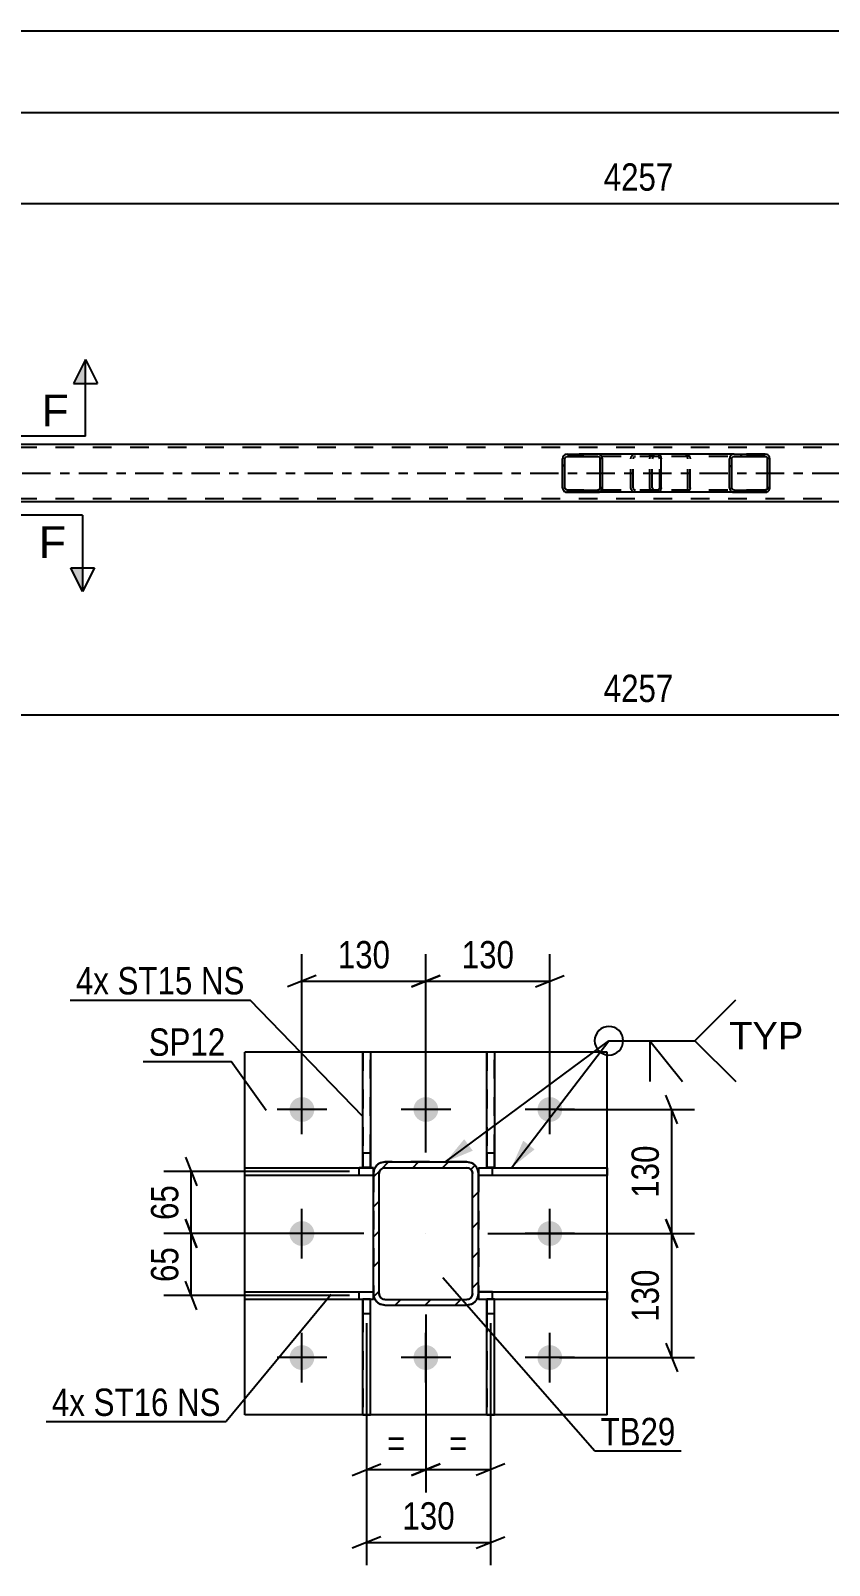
# Model space of a CAD drawing. Header units: millimetres. Extents: x 0 to 841, y 0 to 594.
# Drawn here: x 191.4 to 275.2, y 113.4 to 274.2 of the extents above; entities that cross this region are included whole.
import ezdxf

# ---------------------------------------------------------------- set-up
doc = ezdxf.new("R2010")
doc.units = ezdxf.units.MM
doc.linetypes.add('DXK_LINE_DOT2', pattern=[3.9198, 1.9599, -1.9599])
doc.linetypes.add('DXK_LINE_DOT3', pattern=[5.9187, 2.979, -0.9799, 0.9799, -0.9799])
doc.styles.add('Arial', font='arial.ttf', dxfattribs={"height": 0.2})
doc.styles.add('Arial Narrow', font='ARIALN.TTF', dxfattribs={"height": 0.2})

# ---------------------------------------------------------------- blocks, each defined once
blk = doc.blocks.new('Part-232924716-3753 - 3540')
at = {"linetype": 'Continuous'}
h = blk.add_hatch(dxfattribs=at)
h.set_pattern_fill('', scale=0.7, style=0, pattern_type=0)
h.set_pattern_definition([(45, (251.3746, 229.5111), (-1.57154, 1.57154), [])])
h.paths.add_polyline_path([(251.41, 229.33), (251.37, 229.51), (251.27, 229.67), (251.1, 229.77), (250.91, 229.81), (247.73, 229.81), (247.53, 229.77), (247.37, 229.67), (247.26, 229.51), (247.22, 229.33), (247.22, 226.29), (247.26, 226.1), (247.37, 225.95), (247.53, 225.84), (247.73, 225.81), (250.91, 225.81), (251.1, 225.84), (251.27, 225.95), (251.37, 226.1), (251.41, 226.29)])
h.paths.add_polyline_path([(251.14, 226.2), (251.09, 226.12), (251.01, 226.07), (250.91, 226.05), (247.73, 226.05), (247.63, 226.07), (247.55, 226.12), (247.49, 226.2), (247.47, 226.29), (247.47, 229.33), (247.49, 229.42), (247.55, 229.5), (247.63, 229.55), (247.73, 229.57), (250.91, 229.57), (251.01, 229.55), (251.09, 229.5), (251.14, 229.42), (251.16, 229.33), (251.16, 226.29)])
at = {"color": 2, "linetype": 'Continuous'}
for p, q in [((247.26, 229.51), (247.22, 229.33)), ((247.22, 226.29), (247.22, 229.33)), ((247.47, 229.33), (247.49, 229.42)), ((247.47, 226.29), (247.47, 229.33)), ((247.49, 229.42), (247.55, 229.5)), ((247.73, 229.81), (247.53, 229.77)), ((247.55, 229.5), (247.63, 229.55)), ((247.63, 229.55), (247.73, 229.57)), ((247.73, 229.81), (250.91, 229.81)), ((247.73, 229.57), (250.91, 229.57)), ((257.28, 229.81), (250.91, 229.81)), ((251.1, 229.77), (250.91, 229.81)), ((250.91, 229.57), (251.01, 229.55)), ((251.01, 229.55), (251.09, 229.5)), ((251.09, 229.5), (251.14, 229.42)), ((251.14, 229.42), (251.16, 229.33)), ((251.16, 226.29), (251.16, 229.33)), ((251.41, 229.33), (251.37, 229.51)), ((251.41, 226.29), (251.41, 229.33)), ((257.28, 229.81), (257.38, 229.77)), ((257.38, 229.77), (257.47, 229.67)), ((257.47, 229.67), (257.53, 229.51)), ((257.53, 229.51), (257.55, 229.33)), ((257.55, 226.29), (257.55, 229.33)), ((247.22, 226.29), (247.26, 226.1)), ((247.49, 226.2), (247.47, 226.29)), ((247.55, 226.12), (247.49, 226.2)), ((247.53, 225.84), (247.73, 225.81)), ((247.63, 226.07), (247.55, 226.12)), ((247.73, 226.05), (247.63, 226.07)), ((247.73, 226.05), (250.91, 226.05)), ((247.73, 225.81), (250.91, 225.81)), ((251.01, 226.07), (250.91, 226.05)), ((250.91, 225.81), (251.1, 225.84)), ((257.28, 225.81), (250.91, 225.81)), ((251.09, 226.12), (251.01, 226.07)), ((251.14, 226.2), (251.09, 226.12)), ((251.16, 226.29), (251.14, 226.2)), ((251.37, 226.1), (251.41, 226.29)), ((257.38, 225.84), (257.28, 225.81)), ((257.47, 225.95), (257.38, 225.84)), ((257.53, 226.1), (257.47, 225.95)), ((257.55, 226.29), (257.53, 226.1))]:
    blk.add_line(p, q, dxfattribs=at)
at = {"color": 7, "linetype": 'DXK_LINE_DOT2'}
for p, q in [((250.91, 229.81), (247.73, 229.81)), ((257.28, 229.57), (247.73, 229.57)), ((254.37, 229.33), (254.41, 229.51)), ((254.37, 226.29), (254.37, 229.33)), ((254.64, 229.42), (254.62, 229.33)), ((254.62, 226.29), (254.62, 229.33)), ((254.7, 229.5), (254.64, 229.42)), ((254.68, 229.77), (254.88, 229.81)), ((254.7, 229.5), (254.72, 229.51)), ((254.72, 229.51), (254.78, 229.55)), ((254.78, 229.55), (254.88, 229.57)), ((256.37, 229.57), (256.37, 229.81)), ((257.33, 229.55), (257.28, 229.57)), ((257.37, 229.5), (257.33, 229.55)), ((257.4, 229.42), (257.37, 229.5)), ((257.41, 229.33), (257.4, 229.42)), ((257.41, 226.29), (257.41, 229.33)), ((257.28, 226.05), (247.73, 226.05)), ((250.91, 225.81), (247.73, 225.81)), ((254.41, 226.1), (254.37, 226.29)), ((254.62, 226.29), (254.64, 226.2)), ((254.64, 226.2), (254.7, 226.12)), ((254.88, 225.81), (254.68, 225.84)), ((254.7, 226.12), (254.78, 226.07)), ((254.78, 226.07), (254.88, 226.05)), ((256.37, 225.81), (256.37, 226.05)), ((257.28, 226.05), (257.33, 226.07)), ((257.33, 226.07), (257.37, 226.12)), ((257.37, 226.12), (257.4, 226.2)), ((257.4, 226.2), (257.41, 226.29))]:
    blk.add_line(p, q, dxfattribs=at)
at = {"color": 2, "linetype": 'Continuous'}
for centre, start, end in [((247.71, 229.31), 111.1941, 156.1506), ((250.92, 229.31), 23.8494, 68.8059), ((247.71, 226.3), 203.8494, 248.8059), ((250.92, 226.3), 291.1941, 336.1506)]:
    blk.add_arc(centre, 0.492, start, end, dxfattribs=at)
at = {"color": 7, "linetype": 'DXK_LINE_DOT2'}
for centre, start, end in [((254.86, 229.31), 111.1941, 156.1506), ((254.86, 226.3), 203.8494, 248.8059)]:
    blk.add_arc(centre, 0.492, start, end, dxfattribs=at)
blk = doc.blocks.new('Part-232924716-3634 - 3540')
at = {"color": 7, "linetype": 'DXK_LINE_DOT2'}
for p, q in [((736.94, 230.49), (78.1, 230.49)), ((736.94, 225.13), (78.1, 225.13))]:
    blk.add_line(p, q, dxfattribs=at)
at = {"color": 2, "linetype": 'Continuous'}
for p, q in [((339.53, 230.81), (175.26, 230.81)), ((594.94, 224.81), (78.1, 224.81))]:
    blk.add_line(p, q, dxfattribs=at)
at = {"color": 7, "linetype": 'DXK_LINE_DOT3'}
blk.add_line((78.1, 227.81), (736.94, 227.81), dxfattribs=at)
blk = doc.blocks.new('Part-232924716-3752 - 3540')
at = {"linetype": 'Continuous'}
h = blk.add_hatch(dxfattribs=at)
h.set_pattern_fill('', scale=0.7, style=0, pattern_type=0)
h.set_pattern_definition([(45, (268.934, 229.5111), (-1.57154, 1.57154), [])])
h.paths.add_polyline_path([(268.97, 229.33), (268.93, 229.51), (268.82, 229.67), (268.66, 229.77), (268.46, 229.81), (265.23, 229.81), (265.03, 229.77), (264.87, 229.67), (264.76, 229.51), (264.72, 229.33), (264.72, 226.29), (264.76, 226.1), (264.87, 225.95), (265.03, 225.84), (265.23, 225.81), (268.46, 225.81), (268.66, 225.84), (268.82, 225.95), (268.93, 226.1), (268.97, 226.29)])
h.paths.add_polyline_path([(268.7, 226.2), (268.64, 226.12), (268.56, 226.07), (268.46, 226.05), (265.23, 226.05), (265.13, 226.07), (265.05, 226.12), (264.99, 226.2), (264.97, 226.29), (264.97, 229.33), (264.99, 229.42), (265.05, 229.5), (265.13, 229.55), (265.23, 229.57), (268.46, 229.57), (268.56, 229.55), (268.64, 229.5), (268.7, 229.42), (268.72, 229.33), (268.72, 226.29)])
at = {"color": 7, "linetype": 'DXK_LINE_DOT2'}
for p, q in [((256.37, 229.33), (256.41, 229.51)), ((256.37, 226.29), (256.37, 229.33)), ((256.64, 229.42), (256.62, 229.33)), ((256.62, 226.29), (256.62, 229.33)), ((256.7, 229.5), (256.64, 229.42)), ((256.68, 229.77), (256.88, 229.81)), ((256.78, 229.55), (256.7, 229.5)), ((256.88, 229.57), (256.78, 229.55)), ((257.28, 229.81), (256.88, 229.81)), ((268.46, 229.57), (256.88, 229.57)), ((260.11, 229.81), (260.31, 229.77)), ((260.21, 229.55), (260.11, 229.57)), ((260.29, 229.5), (260.21, 229.55)), ((260.35, 229.42), (260.29, 229.5)), ((260.37, 229.33), (260.35, 229.42)), ((260.37, 226.29), (260.37, 229.33)), ((260.58, 229.51), (260.62, 229.33)), ((260.62, 226.29), (260.62, 229.33)), ((268.46, 229.81), (265.23, 229.81)), ((256.41, 226.1), (256.37, 226.29)), ((256.62, 226.29), (256.64, 226.2)), ((256.64, 226.2), (256.7, 226.12)), ((256.88, 225.81), (256.68, 225.84)), ((256.7, 226.12), (256.78, 226.07)), ((256.78, 226.07), (256.88, 226.05)), ((268.46, 226.05), (256.88, 226.05)), ((257.28, 225.81), (256.88, 225.81)), ((260.11, 226.05), (260.21, 226.07)), ((260.31, 225.84), (260.11, 225.81)), ((260.21, 226.07), (260.29, 226.12)), ((260.29, 226.12), (260.35, 226.2)), ((260.35, 226.2), (260.37, 226.29)), ((260.62, 226.29), (260.58, 226.1)), ((268.46, 225.81), (265.23, 225.81))]:
    blk.add_line(p, q, dxfattribs=at)
at = {"color": 2, "linetype": 'Continuous'}
for p, q in [((265.23, 229.81), (257.28, 229.81)), ((264.76, 229.51), (264.72, 229.33)), ((264.72, 226.29), (264.72, 229.33)), ((264.97, 229.33), (264.99, 229.42)), ((264.97, 226.29), (264.97, 229.33)), ((264.99, 229.42), (265.05, 229.5)), ((265.23, 229.81), (265.03, 229.77)), ((265.05, 229.5), (265.13, 229.55)), ((265.13, 229.55), (265.23, 229.57)), ((265.23, 229.81), (268.46, 229.81)), ((265.23, 229.57), (268.46, 229.57)), ((268.66, 229.77), (268.46, 229.81)), ((268.46, 229.57), (268.56, 229.55)), ((268.56, 229.55), (268.64, 229.5)), ((268.64, 229.5), (268.7, 229.42)), ((268.7, 229.42), (268.72, 229.33)), ((268.72, 226.29), (268.72, 229.33)), ((268.97, 229.33), (268.93, 229.51)), ((268.97, 226.29), (268.97, 229.33)), ((265.23, 225.81), (257.28, 225.81)), ((264.72, 226.29), (264.76, 226.1)), ((264.99, 226.2), (264.97, 226.29)), ((265.05, 226.12), (264.99, 226.2)), ((265.03, 225.84), (265.23, 225.81)), ((265.13, 226.07), (265.05, 226.12)), ((265.23, 226.05), (265.13, 226.07)), ((265.23, 226.05), (268.46, 226.05)), ((265.23, 225.81), (268.46, 225.81)), ((268.56, 226.07), (268.46, 226.05)), ((268.46, 225.81), (268.66, 225.84)), ((268.64, 226.12), (268.56, 226.07)), ((268.7, 226.2), (268.64, 226.12)), ((268.72, 226.29), (268.7, 226.2)), ((268.93, 226.1), (268.97, 226.29))]:
    blk.add_line(p, q, dxfattribs=at)
at = {"color": 7, "linetype": 'DXK_LINE_DOT2'}
for centre, start, end in [((256.86, 229.31), 110.7583, 155.68), ((260.13, 229.31), 24.32, 69.2417), ((256.86, 226.31), 204.32, 249.2417), ((260.13, 226.31), 290.7583, 335.68)]:
    blk.add_arc(centre, 0.496, start, end, dxfattribs=at)
at = {"color": 2, "linetype": 'Continuous'}
for centre, start, end in [((265.21, 229.31), 110.7583, 155.68), ((268.48, 229.31), 24.32, 69.2417), ((265.21, 226.31), 204.32, 249.2417), ((268.48, 226.31), 290.7583, 335.68)]:
    blk.add_arc(centre, 0.496, start, end, dxfattribs=at)
blk = doc.blocks.new('Part-232924716-4137 - 4046')
at = {"color": 2, "linetype": 'Continuous'}
for p, q in [((226.27, 141.24), (226.27, 141.24)), ((226.27, 129.13), (226.27, 141.24)), ((227.07, 141.24), (226.27, 141.24)), ((227.07, 129.13), (227.07, 141.24)), ((226.27, 129.13), (227.07, 129.13))]:
    blk.add_line(p, q, dxfattribs=at)
at = {"color": 7, "linetype": 'DXK_LINE_DOT2'}
for p, q in [((226.27, 141.24), (226.27, 139.74)), ((227.07, 141.24), (227.07, 141.24)), ((227.07, 139.74), (227.07, 141.24)), ((226.27, 139.74), (226.27, 129.13)), ((226.27, 139.74), (227.07, 139.74)), ((227.07, 129.13), (227.07, 139.74))]:
    blk.add_line(p, q, dxfattribs=at)
blk = doc.blocks.new('Part-232924716-4067 - 4046')
at = {"color": 2, "linetype": 'Continuous'}
for p, q in [((238.39, 142.03), (251.89, 142.03)), ((238.39, 141.83), (238.39, 141.23)), ((251.89, 142.03), (251.89, 141.23)), ((238.39, 141.23), (238.39, 141.23)), ((239.27, 141.23), (238.39, 141.23)), ((251.89, 141.23), (240.07, 141.23))]:
    blk.add_line(p, q, dxfattribs=at)
at = {"color": 7, "linetype": 'DXK_LINE_DOT2'}
for p, q in [((239.89, 142.03), (238.39, 142.03)), ((238.39, 141.23), (238.39, 142.03)), ((238.39, 142.03), (238.39, 141.83)), ((239.89, 141.23), (239.89, 142.03)), ((240.07, 141.23), (239.27, 141.23))]:
    blk.add_line(p, q, dxfattribs=at)
blk = doc.blocks.new('Part-232924716-4072 - 4046')
at = {"color": 2, "linetype": 'Continuous'}
for p, q in [((213.89, 129.13), (213.89, 167.13)), ((251.89, 167.13), (213.89, 167.13)), ((251.89, 129.13), (251.89, 167.13)), ((251.89, 129.13), (213.89, 129.13))]:
    blk.add_line(p, q, dxfattribs=at)
blk = doc.blocks.new('Part-232924716-4160 - 4046')
at = {"color": 2, "linetype": 'Continuous'}
for p, q in [((238.39, 155.03), (238.39, 155.03)), ((238.39, 155.03), (251.89, 155.03)), ((238.39, 155.03), (238.39, 154.42)), ((251.89, 155.03), (251.89, 154.23)), ((251.89, 154.23), (238.39, 154.23))]:
    blk.add_line(p, q, dxfattribs=at)
at = {"color": 7, "linetype": 'DXK_LINE_DOT2'}
for p, q in [((238.39, 154.23), (238.39, 155.03)), ((238.39, 154.42), (238.39, 154.23)), ((239.89, 154.23), (239.89, 155.03)), ((239.89, 154.23), (238.39, 154.23))]:
    blk.add_line(p, q, dxfattribs=at)
blk = doc.blocks.new('Part-232924716-4096 - 4046')
at = {"linetype": 'Continuous'}
h = blk.add_hatch(dxfattribs=at)
h.set_pattern_fill('', scale=0.7, style=0, pattern_type=0)
h.set_pattern_definition([(45, (238.037, 155.2753), (-1.57154, 1.57154), [])])
h.paths.add_polyline_path([(238.3, 154.89), (238.04, 155.28), (237.65, 155.54), (237.19, 155.63), (228.59, 155.63), (228.13, 155.54), (227.74, 155.28), (227.48, 154.89), (227.39, 154.43), (227.39, 141.83), (227.48, 141.37), (227.74, 140.98), (228.13, 140.72), (228.59, 140.63), (237.19, 140.63), (237.65, 140.72), (238.04, 140.98), (238.3, 141.37), (238.39, 141.83), (238.39, 154.43)])
h.paths.add_polyline_path([(237.79, 141.83), (237.74, 141.6), (237.61, 141.4), (237.42, 141.27), (237.19, 141.23), (228.59, 141.23), (228.36, 141.27), (228.16, 141.4), (228.03, 141.6), (227.99, 141.83), (227.99, 154.43), (228.03, 154.66), (228.16, 154.85), (228.36, 154.98), (228.59, 155.03), (237.19, 155.03), (237.42, 154.98), (237.61, 154.85), (237.74, 154.66), (237.79, 154.43)])
at = {"color": 7, "linetype": 'DXK_LINE_DOT2'}
for p, q in [((227.39, 154.43), (227.48, 154.89)), ((227.39, 154.43), (227.39, 141.83)), ((228.03, 154.66), (227.99, 154.43)), ((227.99, 141.83), (227.99, 154.43)), ((228.16, 154.85), (228.03, 154.66)), ((228.13, 155.54), (228.59, 155.63)), ((228.36, 154.98), (228.16, 154.85)), ((228.59, 155.03), (228.36, 154.98)), ((237.19, 155.63), (228.59, 155.63)), ((228.59, 155.03), (237.19, 155.03)), ((237.19, 155.63), (237.19, 155.63)), ((237.19, 155.63), (237.65, 155.54)), ((237.42, 154.98), (237.19, 155.03)), ((237.61, 154.85), (237.42, 154.98)), ((237.74, 154.66), (237.61, 154.85)), ((237.79, 154.43), (237.74, 154.66)), ((237.79, 141.83), (237.79, 154.43)), ((238.3, 154.89), (238.39, 154.43)), ((238.39, 154.43), (238.39, 141.83)), ((227.48, 141.37), (227.39, 141.83)), ((227.99, 141.83), (228.03, 141.6)), ((228.03, 141.6), (228.16, 141.4)), ((237.61, 141.4), (237.74, 141.6)), ((237.74, 141.6), (237.79, 141.83)), ((238.39, 141.83), (238.3, 141.37)), ((228.59, 140.63), (228.13, 140.72)), ((228.16, 141.4), (228.36, 141.27)), ((228.36, 141.27), (228.59, 141.23)), ((228.59, 141.23), (237.19, 141.23)), ((228.59, 140.63), (237.19, 140.63)), ((237.19, 141.23), (237.42, 141.27)), ((237.65, 140.72), (237.19, 140.63)), ((237.42, 141.27), (237.61, 141.4))]:
    blk.add_line(p, q, dxfattribs=at)
at = {"color": 2, "linetype": 'Continuous'}
for p, q in [((227.48, 154.89), (227.39, 154.43)), ((227.39, 154.43), (227.39, 154.43)), ((227.39, 141.83), (227.39, 154.43)), ((227.99, 154.43), (228.03, 154.66)), ((227.99, 154.43), (227.99, 154.43)), ((227.99, 141.83), (227.99, 154.43)), ((228.03, 154.66), (228.16, 154.85)), ((228.59, 155.63), (228.13, 155.54)), ((228.16, 154.85), (228.36, 154.98)), ((228.36, 154.98), (228.59, 155.03)), ((228.59, 155.63), (228.59, 155.63)), ((228.59, 155.63), (237.19, 155.63)), ((228.59, 155.03), (228.59, 155.03)), ((228.59, 155.03), (237.19, 155.03)), ((237.19, 155.63), (237.19, 155.63)), ((237.65, 155.54), (237.19, 155.63)), ((237.19, 155.03), (237.19, 155.03)), ((237.19, 155.03), (237.42, 154.98)), ((237.42, 154.98), (237.61, 154.85)), ((237.61, 154.85), (237.74, 154.66)), ((237.74, 154.66), (237.79, 154.43)), ((237.79, 154.43), (237.79, 154.43)), ((237.79, 141.83), (237.79, 154.43)), ((238.39, 154.43), (238.3, 154.89)), ((238.39, 154.43), (238.39, 154.43)), ((238.39, 141.83), (238.39, 154.43)), ((227.39, 141.83), (227.39, 141.83)), ((227.39, 141.83), (227.48, 141.37)), ((227.99, 141.83), (227.99, 141.83)), ((228.03, 141.6), (227.99, 141.83)), ((228.16, 141.4), (228.03, 141.6)), ((237.74, 141.6), (237.61, 141.4)), ((237.79, 141.83), (237.74, 141.6)), ((237.79, 141.83), (237.79, 141.83)), ((238.3, 141.37), (238.39, 141.83)), ((238.39, 141.83), (238.39, 141.83)), ((228.13, 140.72), (228.59, 140.63)), ((228.36, 141.27), (228.16, 141.4)), ((228.59, 141.23), (228.36, 141.27)), ((228.59, 141.23), (228.59, 141.23)), ((228.59, 141.23), (237.19, 141.23)), ((228.59, 140.63), (228.59, 140.63)), ((228.59, 140.63), (237.19, 140.63)), ((237.42, 141.27), (237.19, 141.23)), ((237.19, 141.23), (237.19, 141.23)), ((237.19, 140.63), (237.65, 140.72)), ((237.19, 140.63), (237.19, 140.63)), ((237.61, 141.4), (237.42, 141.27))]:
    blk.add_line(p, q, dxfattribs=at)
at = {"color": 7, "linetype": 'DXK_LINE_DOT3'}
blk.add_line((232.89, 148.13), (232.89, 148.13), dxfattribs=at)
at = {"color": 7, "linetype": 'DXK_LINE_DOT2'}
for centre, start, end in [((228.59, 154.43), 112.5, 157.5), ((237.19, 154.43), 22.5, 67.5), ((228.59, 141.83), 202.5, 247.5), ((237.19, 141.83), 292.5, 337.5)]:
    blk.add_arc(centre, 1.2, start, end, dxfattribs=at)
at = {"color": 2, "linetype": 'Continuous'}
for centre, start, end in [((228.59, 154.43), 112.5, 157.5), ((237.19, 154.43), 22.5, 67.5), ((228.59, 141.83), 202.5, 247.5), ((237.19, 141.83), 292.5, 337.5)]:
    blk.add_arc(centre, 1.2, start, end, dxfattribs=at)
blk = doc.blocks.new('Part-232924716-4142 - 4046')
at = {"color": 2, "linetype": 'Continuous'}
for p, q in [((213.89, 154.23), (213.89, 155.03)), ((213.89, 155.03), (227.39, 155.03)), ((227.39, 155.03), (227.39, 155.03)), ((227.39, 155.03), (227.39, 154.43)), ((227.39, 154.23), (213.89, 154.23))]:
    blk.add_line(p, q, dxfattribs=at)
at = {"color": 7, "linetype": 'DXK_LINE_DOT2'}
for p, q in [((225.89, 154.23), (225.89, 155.03)), ((227.39, 155.03), (225.89, 155.03)), ((227.39, 154.23), (227.39, 155.03)), ((227.39, 155.03), (227.39, 155.03)), ((227.39, 154.43), (227.39, 154.23)), ((227.39, 154.23), (227.39, 154.23))]:
    blk.add_line(p, q, dxfattribs=at)
blk = doc.blocks.new('Part-232924716-4147 - 4046')
at = {"color": 2, "linetype": 'Continuous'}
for p, q in [((213.89, 141.23), (213.89, 142.03)), ((213.89, 142.03), (227.39, 142.03)), ((227.39, 141.83), (227.39, 141.23)), ((226.27, 141.23), (213.89, 141.23)), ((227.39, 141.23), (227.07, 141.23)), ((227.39, 141.23), (227.39, 141.23))]:
    blk.add_line(p, q, dxfattribs=at)
at = {"color": 7, "linetype": 'DXK_LINE_DOT2'}
for p, q in [((225.89, 141.23), (225.89, 142.03)), ((227.39, 141.23), (227.39, 142.03)), ((227.39, 142.03), (227.39, 142.03)), ((227.39, 142.03), (227.39, 141.83)), ((227.07, 141.23), (226.27, 141.23))]:
    blk.add_line(p, q, dxfattribs=at)
blk = doc.blocks.new('Part-232924716-4168 - 4046')
at = {"color": 2, "linetype": 'Continuous'}
for p, q in [((240.07, 167.13), (239.27, 167.13)), ((239.27, 155.04), (239.27, 167.13)), ((240.07, 167.13), (240.07, 155.04)), ((240.07, 155.04), (239.27, 155.04)), ((240.07, 155.04), (240.07, 155.04))]:
    blk.add_line(p, q, dxfattribs=at)
at = {"color": 7, "linetype": 'DXK_LINE_DOT2'}
for p, q in [((239.27, 167.13), (239.27, 156.54)), ((240.07, 156.54), (240.07, 167.13)), ((240.07, 156.54), (239.27, 156.54)), ((239.27, 156.54), (239.27, 155.04)), ((240.07, 155.04), (240.07, 156.54)), ((240.07, 155.04), (240.07, 155.04))]:
    blk.add_line(p, q, dxfattribs=at)
blk = doc.blocks.new('Part-232924716-4173 - 4046')
at = {"color": 2, "linetype": 'Continuous'}
for p, q in [((227.07, 167.13), (226.27, 167.13)), ((226.27, 155.04), (226.27, 167.13)), ((227.07, 167.13), (227.07, 155.04)), ((227.07, 155.04), (226.27, 155.04)), ((227.07, 155.04), (227.07, 155.04))]:
    blk.add_line(p, q, dxfattribs=at)
at = {"color": 7, "linetype": 'DXK_LINE_DOT2'}
for p, q in [((226.27, 167.13), (226.27, 156.54)), ((227.07, 156.54), (227.07, 167.13)), ((227.07, 156.54), (226.27, 156.54)), ((226.27, 156.54), (226.27, 155.04)), ((227.07, 155.04), (227.07, 156.54)), ((227.07, 155.04), (227.07, 155.04))]:
    blk.add_line(p, q, dxfattribs=at)
blk = doc.blocks.new('Part-232924716-4178 - 4046')
at = {"color": 2, "linetype": 'Continuous'}
for p, q in [((239.27, 141.24), (239.27, 141.24)), ((239.27, 129.13), (239.27, 141.24)), ((240.07, 141.24), (239.27, 141.24)), ((240.07, 129.13), (240.07, 141.24)), ((239.27, 129.13), (240.07, 129.13))]:
    blk.add_line(p, q, dxfattribs=at)
at = {"color": 7, "linetype": 'DXK_LINE_DOT2'}
for p, q in [((239.27, 141.24), (239.27, 139.74)), ((240.07, 141.24), (240.07, 141.24)), ((240.07, 139.74), (240.07, 141.24)), ((239.27, 139.74), (239.27, 129.13)), ((239.27, 139.74), (240.07, 139.74)), ((240.07, 129.13), (240.07, 139.74))]:
    blk.add_line(p, q, dxfattribs=at)
blk = doc.blocks.new('Bolt-232924716-4209 - 4046')
at = {"linetype": 'Continuous'}
for points in [[(218.59, 161.13, -1), (221.19, 161.13, -1)], [(231.59, 161.13, -1), (234.19, 161.13, -1)], [(244.59, 161.13, -1), (247.19, 161.13, -1)], [(218.59, 148.13, -1), (221.19, 148.13, -1)], [(244.59, 148.13, -1), (247.19, 148.13, -1)], [(218.59, 135.13, -1), (221.19, 135.13, -1)], [(231.59, 135.13, -1), (234.19, 135.13, -1)], [(244.59, 135.13, -1), (247.19, 135.13, -1)]]:
    blk.add_hatch(color=1, dxfattribs=at).paths.add_polyline_path(points)
at = {"color": 1, "linetype": 'Continuous'}
for p, q in [((219.89, 158.53), (219.89, 163.73)), ((232.89, 158.53), (232.89, 163.73)), ((245.89, 158.53), (245.89, 163.73)), ((222.49, 161.13), (217.29, 161.13)), ((235.49, 161.13), (230.29, 161.13)), ((248.49, 161.13), (243.29, 161.13)), ((219.89, 145.53), (219.89, 150.73)), ((245.89, 145.53), (245.89, 150.73)), ((222.49, 148.13), (217.29, 148.13)), ((248.49, 148.13), (243.29, 148.13)), ((219.89, 132.53), (219.89, 137.73)), ((232.89, 132.53), (232.89, 137.73)), ((245.89, 132.53), (245.89, 137.73)), ((222.49, 135.13), (217.29, 135.13)), ((235.49, 135.13), (230.29, 135.13)), ((248.49, 135.13), (243.29, 135.13))]:
    blk.add_line(p, q, dxfattribs=at)
blk = doc.blocks.new('StraightDimension-232924716-3973 - 3540')
at = {"color": 7, "linetype": 'Continuous'}
blk.add_line((66, 265.62), (749.04, 265.62), dxfattribs=at)
blk = doc.blocks.new('StraightDimension-232924716-3860 - 3540')
at = {"color": 7, "linetype": 'Continuous'}
blk.add_line((170.06, 256.07), (340.33, 256.07), dxfattribs=at)
at = {"color": 0}
blk.add_wipeout([(259.45, 256.82), (259.45, 261.02), (250.94, 261.02), (250.94, 256.82)], dxfattribs=at)
at = {"color": 3, "style": 'Arial Narrow'}
blk.add_text('4257', height=2.863, dxfattribs=at).set_placement((251.54, 257.42))
blk = doc.blocks.new('StraightDimension-232924716-3889 - 3540')
at = {"color": 7, "linetype": 'Continuous'}
blk.add_line((65.2, 274.18), (749.84, 274.18), dxfattribs=at)
blk = doc.blocks.new('StraightDimension-232924716-3911 - 3540')
at = {"color": 7, "linetype": 'Continuous'}
blk.add_line((170.06, 202.48), (340.33, 202.48), dxfattribs=at)
at = {"color": 0}
blk.add_wipeout([(259.45, 203.23), (259.45, 207.43), (250.94, 207.43), (250.94, 203.23)], dxfattribs=at)
at = {"color": 3, "style": 'Arial Narrow'}
blk.add_text('4257', height=2.863, dxfattribs=at).set_placement((251.54, 203.83))
blk = doc.blocks.new('StraightDimension-232924716-4282 - 4046')
at = {"color": 7, "linetype": 'Continuous'}
for p, q in [((259.27, 159.63), (258.07, 162.63)), ((246.89, 161.13), (261.07, 161.13)), ((258.67, 148.13), (258.67, 161.13)), ((258.07, 149.63), (259.27, 146.63)), ((239.39, 148.13), (261.07, 148.13))]:
    blk.add_line(p, q, dxfattribs=at)
at = {"color": 0}
blk.add_wipeout([(257.92, 157.97), (253.72, 157.97), (253.72, 151.28), (257.92, 151.28)], dxfattribs=at)
at = {"color": 3, "style": 'Arial Narrow'}
blk.add_text('130', height=2.863, rotation=90.0002, dxfattribs=at).set_placement((257.32, 151.88))
blk = doc.blocks.new('StraightDimension-232924716-30026 - 4046')
at = {"color": 7, "linetype": 'Continuous'}
for p, q in [((226.67, 138.74), (226.67, 113.36)), ((239.67, 138.74), (239.67, 113.36)), ((228.17, 116.36), (225.17, 115.16)), ((238.17, 115.16), (241.17, 116.36)), ((226.67, 115.76), (239.67, 115.76))]:
    blk.add_line(p, q, dxfattribs=at)
at = {"color": 0}
blk.add_wipeout([(236.51, 116.51), (236.51, 120.71), (229.83, 120.71), (229.83, 116.51)], dxfattribs=at)
at = {"color": 3, "style": 'Arial Narrow'}
blk.add_text('130', height=2.863, dxfattribs=at).set_placement((230.43, 117.11))
blk = doc.blocks.new('StraightDimension-232924716-4260 - 4046')
at = {"color": 7, "linetype": 'Continuous'}
for p, q in [((232.89, 156.63), (232.89, 177.42)), ((245.89, 162.13), (245.89, 177.42)), ((234.39, 175.17), (231.39, 173.97)), ((232.89, 174.57), (245.89, 174.57)), ((244.39, 173.97), (247.39, 175.17))]:
    blk.add_line(p, q, dxfattribs=at)
at = {"color": 0}
blk.add_wipeout([(242.73, 175.32), (242.73, 179.52), (236.05, 179.52), (236.05, 175.32)], dxfattribs=at)
at = {"color": 3, "style": 'Arial Narrow'}
blk.add_text('130', height=2.863, dxfattribs=at).set_placement((236.65, 175.92))
blk = doc.blocks.new('StraightDimension-232924716-30003 - 4046')
at = {"color": 7, "linetype": 'Continuous'}
for p, q in [((207.67, 156.13), (208.87, 153.13)), ((224.89, 154.63), (205.42, 154.63)), ((208.27, 148.13), (208.27, 154.63)), ((208.87, 146.63), (207.67, 149.63)), ((226.39, 148.13), (205.42, 148.13))]:
    blk.add_line(p, q, dxfattribs=at)
at = {"color": 0}
blk.add_wipeout([(207.52, 153.8), (203.32, 153.8), (203.32, 148.95), (207.52, 148.95)], dxfattribs=at)
at = {"color": 3, "style": 'Arial Narrow'}
blk.add_text('65', height=2.863, rotation=90.0002, dxfattribs=at).set_placement((206.92, 149.55))
blk = doc.blocks.new('StraightDimension-232924716-30004 - 4046')
at = {"color": 7, "linetype": 'Continuous'}
for p, q in [((207.67, 149.63), (208.87, 146.63)), ((226.39, 148.13), (205.42, 148.13)), ((208.27, 141.63), (208.27, 148.13)), ((224.89, 141.63), (205.42, 141.63)), ((208.87, 140.13), (207.67, 143.13))]:
    blk.add_line(p, q, dxfattribs=at)
at = {"color": 0}
blk.add_wipeout([(207.52, 147.3), (203.32, 147.3), (203.32, 142.45), (207.52, 142.45)], dxfattribs=at)
at = {"color": 3, "style": 'Arial Narrow'}
blk.add_text('65', height=2.863, rotation=90.0002, dxfattribs=at).set_placement((206.92, 143.05))
blk = doc.blocks.new('StraightDimension-232924716-4252 - 4046')
at = {"color": 7, "linetype": 'Continuous'}
for p, q in [((219.89, 162.13), (219.89, 177.42)), ((232.89, 156.63), (232.89, 177.42)), ((221.39, 175.17), (218.39, 173.97)), ((219.89, 174.57), (232.89, 174.57)), ((231.39, 173.97), (234.39, 175.17))]:
    blk.add_line(p, q, dxfattribs=at)
at = {"color": 0}
blk.add_wipeout([(229.73, 175.32), (229.73, 179.52), (223.05, 179.52), (223.05, 175.32)], dxfattribs=at)
at = {"color": 3, "style": 'Arial Narrow'}
blk.add_text('130', height=2.863, dxfattribs=at).set_placement((223.65, 175.92))
blk = doc.blocks.new('StraightDimension-232924716-4292 - 4046')
at = {"color": 7, "linetype": 'Continuous'}
for p, q in [((259.27, 146.63), (258.07, 149.63)), ((239.39, 148.13), (261.07, 148.13)), ((258.67, 135.13), (258.67, 148.13)), ((246.89, 135.13), (261.07, 135.13)), ((258.07, 136.63), (259.27, 133.63))]:
    blk.add_line(p, q, dxfattribs=at)
at = {"color": 0}
blk.add_wipeout([(257.92, 144.97), (253.72, 144.97), (253.72, 138.28), (257.92, 138.28)], dxfattribs=at)
at = {"color": 3, "style": 'Arial Narrow'}
blk.add_text('130', height=2.863, rotation=90.0002, dxfattribs=at).set_placement((257.32, 138.88))
blk = doc.blocks.new('StraightDimension-232924716-29959 - 4046')
at = {"color": 7, "linetype": 'Continuous'}
for p, q in [((232.89, 139.63), (232.89, 120.99)), ((239.67, 138.74), (239.67, 120.99)), ((231.39, 122.79), (234.39, 123.99)), ((241.17, 123.99), (238.17, 122.79)), ((232.89, 123.39), (239.67, 123.39))]:
    blk.add_line(p, q, dxfattribs=at)
at = {"color": 0}
blk.add_wipeout([(237.84, 124.14), (237.84, 128.34), (234.72, 128.34), (234.72, 124.14)], dxfattribs=at)
at = {"color": 3, "style": 'Arial Narrow'}
blk.add_text('=', height=2.86, dxfattribs=at).set_placement((235.32, 124.74))
blk = doc.blocks.new('StraightDimension-232924716-29960 - 4046')
at = {"color": 7, "linetype": 'Continuous'}
for p, q in [((226.67, 138.74), (226.67, 120.99)), ((232.89, 139.63), (232.89, 120.99)), ((225.17, 122.79), (228.17, 123.99)), ((234.39, 123.99), (231.39, 122.79)), ((226.67, 123.39), (232.89, 123.39))]:
    blk.add_line(p, q, dxfattribs=at)
at = {"color": 0}
blk.add_wipeout([(231.34, 124.14), (231.34, 128.34), (228.22, 128.34), (228.22, 124.14)], dxfattribs=at)
at = {"color": 3, "style": 'Arial Narrow'}
blk.add_text('=', height=2.86, dxfattribs=at).set_placement((228.82, 124.74))
blk = doc.blocks.new('SectionMark-232924716-3992 - 3540')
at = {"linetype": 'Continuous'}
for points in [[(149.68, 217.91), (150.93, 217.91), (149.68, 215.41)], [(195.64, 217.91), (196.89, 217.91), (196.89, 215.41)]]:
    blk.add_hatch(color=6, dxfattribs=at).paths.add_polyline_path(points)
at = {"color": 6, "linetype": 'Continuous'}
for p, q in [((149.68, 223.41), (157.68, 223.41)), ((149.68, 223.41), (149.68, 215.41)), ((196.89, 223.41), (188.89, 223.41)), ((196.89, 223.41), (196.89, 215.41)), ((149.68, 215.41), (148.43, 217.91)), ((150.93, 217.91), (148.43, 217.91)), ((149.68, 215.41), (150.93, 217.91)), ((195.64, 217.91), (198.14, 217.91)), ((196.89, 215.41), (195.64, 217.91)), ((198.14, 217.91), (196.89, 215.41))]:
    blk.add_line(p, q, dxfattribs=at)
at = {"color": 0, "linetype": 'Continuous'}
for points in [[(154.28, 218.91), (154.28, 222.41), (151.43, 222.41), (151.43, 218.91)], [(195.14, 218.91), (195.14, 222.41), (192.29, 222.41), (192.29, 218.91)]]:
    blk.add_wipeout(points, dxfattribs=at)
at = {"color": 3, "linetype": 'Continuous', "style": 'Arial'}
for p in [(151.43, 218.91), (192.29, 218.91)]:
    blk.add_text('F', height=3.34, dxfattribs=at).set_placement(p)
blk = doc.blocks.new('SectionMark-232924716-3994 - 3540')
at = {"linetype": 'Continuous'}
for points in [[(151.81, 237.21), (150.56, 237.21), (150.56, 239.71)], [(197.19, 237.21), (195.94, 237.21), (197.19, 239.71)]]:
    blk.add_hatch(color=6, dxfattribs=at).paths.add_polyline_path(points)
at = {"color": 6, "linetype": 'Continuous'}
for p, q in [((149.31, 237.21), (150.56, 239.71)), ((150.56, 231.71), (150.56, 239.71)), ((150.56, 239.71), (151.81, 237.21)), ((197.19, 239.71), (195.94, 237.21)), ((197.19, 231.71), (197.19, 239.71)), ((197.19, 239.71), (198.44, 237.21)), ((151.81, 237.21), (149.31, 237.21)), ((195.94, 237.21), (198.44, 237.21)), ((150.56, 231.71), (158.56, 231.71)), ((197.19, 231.71), (189.19, 231.71))]:
    blk.add_line(p, q, dxfattribs=at)
at = {"color": 0, "linetype": 'Continuous'}
for points in [[(155.16, 232.71), (155.16, 236.21), (152.31, 236.21), (152.31, 232.71)], [(195.44, 232.71), (195.44, 236.21), (192.58, 236.21), (192.58, 232.71)]]:
    blk.add_wipeout(points, dxfattribs=at)
at = {"color": 3, "linetype": 'Continuous', "style": 'Arial'}
for p in [(152.31, 232.71), (192.58, 232.71)]:
    blk.add_text('F', height=3.34, dxfattribs=at).set_placement(p)
blk = doc.blocks.new('Mark-232924716-4092 - 4046')
at = {"color": 0}
blk.add_wipeout([(259.06, 125.95), (259.06, 128.95), (251.21, 128.95), (251.21, 125.95)], dxfattribs=at)
blk.add_wipeout([(259.06, 125.95), (259.06, 128.95), (251.21, 128.95), (251.21, 125.95)], dxfattribs=at)
at = {"color": 30, "linetype": 'Continuous'}
for p, q in [((234.68, 143.53), (250.61, 125.35)), ((250.61, 125.35), (259.66, 125.35))]:
    blk.add_line(p, q, dxfattribs=at)
at = {"color": 3, "style": 'Arial Narrow'}
blk.add_text('TB29', height=2.863, dxfattribs=at).set_placement((251.21, 125.95))
blk = doc.blocks.new('Mark-232924716-4068 - 4046')
at = {"color": 0}
blk.add_wipeout([(211.86, 166.76), (211.86, 169.76), (203.82, 169.76), (203.82, 166.76)], dxfattribs=at)
blk.add_wipeout([(211.86, 166.76), (211.86, 169.76), (203.82, 169.76), (203.82, 166.76)], dxfattribs=at)
at = {"color": 30, "linetype": 'Continuous'}
for p in [(203.22, 166.16), (216.12, 161.02)]:
    blk.add_line(p, (212.46, 166.16), dxfattribs=at)
at = {"color": 3, "style": 'Arial Narrow'}
blk.add_text('SP12', height=2.863, dxfattribs=at).set_placement((203.82, 166.76))
blk = doc.blocks.new('WeldMark-232924716-18942 - 4046')
at = {"linetype": 'Continuous'}
for points in [[(237.81, 156.81), (234.95, 155.63), (236.91, 158.02)], [(244.29, 156.95), (241.87, 155.03), (243.1, 157.86)]]:
    blk.add_hatch(color=30, dxfattribs=at).paths.add_polyline_path(points)
at = {"color": 30, "linetype": 'Continuous'}
for p, q in [((234.95, 155.63), (252.09, 168.34)), ((241.87, 155.03), (252.09, 168.34)), ((252.09, 168.34), (261.09, 168.34))]:
    blk.add_line(p, q, dxfattribs=at)
at = {"color": 3, "linetype": 'Continuous'}
for q in [(259.8, 164.06), (256.38, 164.06)]:
    blk.add_line((256.38, 168.34), q, dxfattribs=at)
for start, end in [(90, 270), (270, 90)]:
    blk.add_arc((252.09, 168.34), 1.5, start, end, dxfattribs=at)
at = {"color": 0, "linetype": 'Continuous'}
blk.add_wipeout([(272.47, 167.44), (272.47, 170.44), (264.69, 170.44), (264.69, 167.44)], dxfattribs=at)
blk.add_wipeout([(272.47, 167.44), (272.47, 170.44), (264.69, 170.44), (264.69, 167.44)], dxfattribs=at)
at = {"color": 3, "linetype": 'Continuous'}
for q in [(265.38, 172.63), (265.38, 164.06)]:
    blk.add_line((261.09, 168.34), q, dxfattribs=at)
at = {"color": 3, "linetype": 'Continuous', "style": 'Arial'}
blk.add_text('TYP', height=2.865, dxfattribs=at).set_placement((264.69, 167.44))
blk = doc.blocks.new('MarkSet-232924716-4324 - 4046')
at = {"color": 0}
for points in [[(197.14, 129.02), (197.14, 132.02), (193.66, 132.02), (193.66, 129.02)], [(205.89, 129.02), (205.89, 132.02), (198.04, 132.02), (198.04, 129.02)], [(211.35, 129.02), (211.35, 132.02), (206.79, 132.02), (206.79, 129.02)]]:
    blk.add_wipeout(points, dxfattribs=at)
for points in [[(197.14, 129.02), (197.14, 132.02), (193.66, 132.02), (193.66, 129.02)], [(205.89, 129.02), (205.89, 132.02), (198.04, 132.02), (198.04, 129.02)], [(211.35, 129.02), (211.35, 132.02), (206.79, 132.02), (206.79, 129.02)]]:
    blk.add_wipeout(points, dxfattribs=at)
at = {"color": 30, "linetype": 'Continuous'}
for p in [(222.95, 141.73), (193.06, 128.42)]:
    blk.add_line(p, (211.95, 128.42), dxfattribs=at)
at = {"color": 3, "style": 'Arial Narrow'}
for s, p in [('4x', (193.66, 129.02)), ('ST16', (198.04, 129.02)), ('NS', (206.79, 129.02))]:
    blk.add_text(s, height=2.863, dxfattribs=at).set_placement(p)
blk = doc.blocks.new('MarkSet-232924716-4354 - 4046')
at = {"color": 0}
for points in [[(199.65, 173.19), (199.65, 176.19), (196.18, 176.19), (196.18, 173.19)], [(208.4, 173.19), (208.4, 176.19), (200.55, 176.19), (200.55, 173.19)], [(213.87, 173.19), (213.87, 176.19), (209.3, 176.19), (209.3, 173.19)]]:
    blk.add_wipeout(points, dxfattribs=at)
for points in [[(199.65, 173.19), (199.65, 176.19), (196.18, 176.19), (196.18, 173.19)], [(208.4, 173.19), (208.4, 176.19), (200.55, 176.19), (200.55, 173.19)], [(213.87, 173.19), (213.87, 176.19), (209.3, 176.19), (209.3, 173.19)]]:
    blk.add_wipeout(points, dxfattribs=at)
at = {"color": 30, "linetype": 'Continuous'}
for p in [(195.58, 172.59), (226.27, 160.41)]:
    blk.add_line(p, (214.47, 172.59), dxfattribs=at)
at = {"color": 3, "style": 'Arial Narrow'}
for s, p in [('4x', (196.18, 173.19)), ('ST15', (200.55, 173.19)), ('NS', (209.3, 173.19))]:
    blk.add_text(s, height=2.863, dxfattribs=at).set_placement(p)

msp = doc.modelspace()

# ---------------------------------------------------------------- block references
for name in ['StraightDimension-232924716-3973 - 3540', 'Part-232924716-3634 - 3540', 'Part-232924716-3753 - 3540', 'Part-232924716-3752 - 3540', 'StraightDimension-232924716-3911 - 3540', 'Part-232924716-4072 - 4046', 'Part-232924716-4173 - 4046', 'Part-232924716-4168 - 4046', 'Bolt-232924716-4209 - 4046', 'Part-232924716-4142 - 4046', 'Part-232924716-4096 - 4046', 'Part-232924716-4160 - 4046', 'Part-232924716-4147 - 4046', 'Part-232924716-4067 - 4046', 'Part-232924716-4137 - 4046', 'Part-232924716-4178 - 4046']:
    msp.add_blockref(name, (0, 0))

# ---------------------------------------------------------------- next in the draw order: block references
for name in ['StraightDimension-232924716-3860 - 3540', 'SectionMark-232924716-3992 - 3540', 'Mark-232924716-4068 - 4046', 'StraightDimension-232924716-4282 - 4046', 'StraightDimension-232924716-30003 - 4046', 'StraightDimension-232924716-30026 - 4046']:
    msp.add_blockref(name, (0, 0))

# ---------------------------------------------------------------- next in the draw order: block references
for name in ['StraightDimension-232924716-3889 - 3540', 'StraightDimension-232924716-4260 - 4046', 'StraightDimension-232924716-30004 - 4046', 'StraightDimension-232924716-4292 - 4046']:
    msp.add_blockref(name, (0, 0))

# ---------------------------------------------------------------- next in the draw order: block references
for name in ['SectionMark-232924716-3994 - 3540', 'StraightDimension-232924716-4252 - 4046', 'MarkSet-232924716-4324 - 4046', 'StraightDimension-232924716-29959 - 4046']:
    msp.add_blockref(name, (0, 0))

# ---------------------------------------------------------------- next in the draw order: block references
for name in ['MarkSet-232924716-4354 - 4046', 'WeldMark-232924716-18942 - 4046', 'StraightDimension-232924716-29960 - 4046']:
    msp.add_blockref(name, (0, 0))

# ---------------------------------------------------------------- next in the draw order: block references
msp.add_blockref('Mark-232924716-4092 - 4046', (0, 0))

doc.saveas('drawing.dxf')
